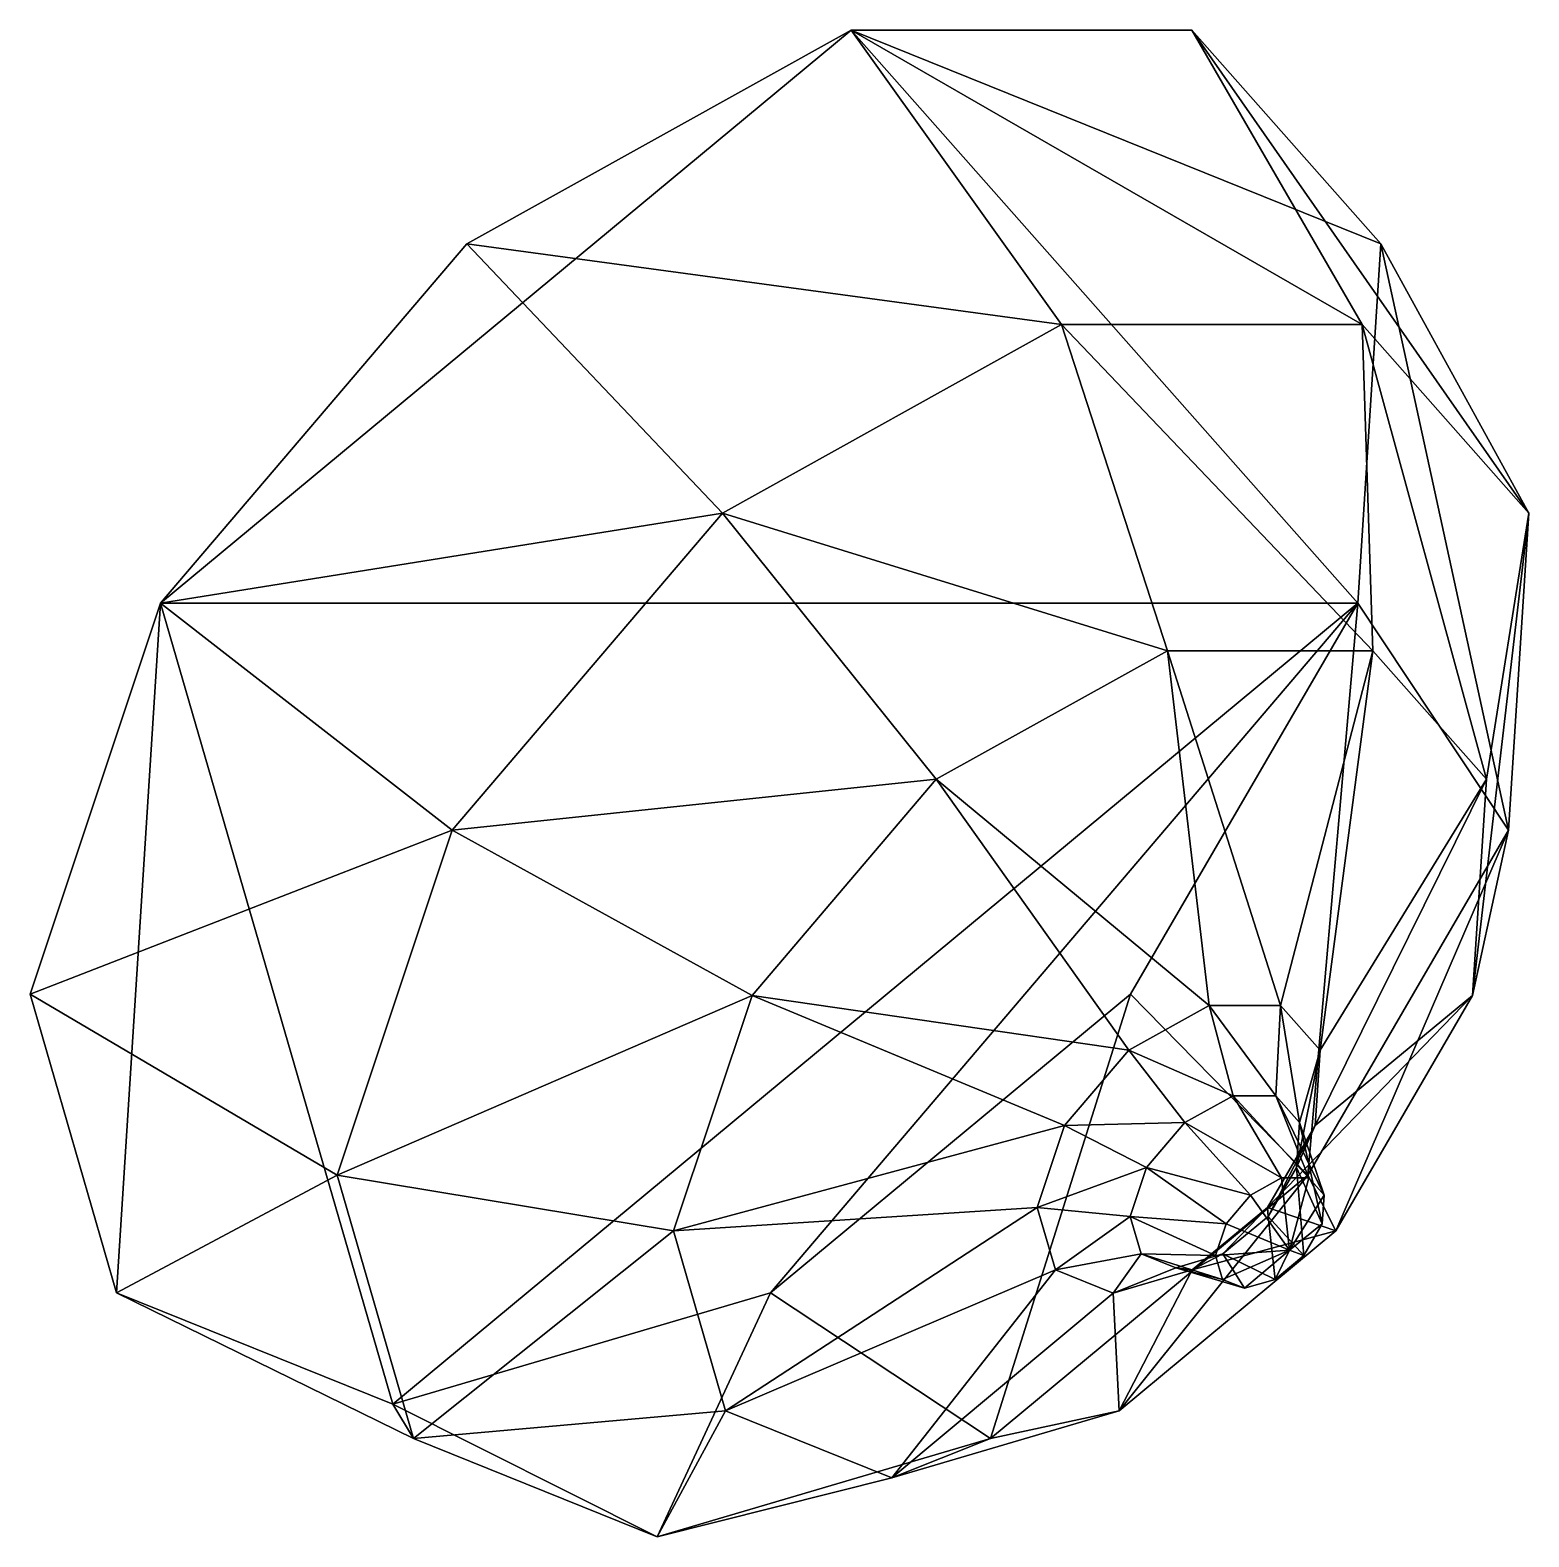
# Model space of a CAD drawing. Extents: x -72 to 72, y 0 to 145.
import ezdxf

# ---------------------------------------------------------------- set-up
doc = ezdxf.new("R2010")
doc.units = 0
doc.layers.add('lemonSliceGreen', color=250, linetype='CONTINUOUS')

msp = doc.modelspace()

# ---------------------------------------------------------------- meshes
at = {"layer": 'lemonSliceGreen'}
mesh = msp.add_polyface(dxfattribs=at)
corners = [(49.200639, 27.632796, -53.360498), (44.875713, 23.954705, -48.873851), (38.228001, 25.920994, -41.977562), (32.207316, 23.485156, -35.731746), (10.861408, 5.703727, -13.587653), (-11.749984, -0.000001, 9.869244), (-37.222072, 12.78356, 36.293803), (32.779543, 12.160237, 1.626841), (42.739471, 24.816287, -51.722228), (34.898445, 27.26386, -46.417054), (26.640296, 25.730429, -43.15458), (-5.147108, 12.160232, -34.932744), (-35.216711, 9.464526, -21.420318), (-63.821248, 23.511456, 0.827563), (20.379596, 9.464534, 32.172021), (42.070074, 27.127489, -54.484357), (33.85512, 30.866109, -50.722121), (24.895857, 31.753391, -50.352653), (-10.163414, 29.479856, -55.631518), (-42.570066, 34.853195, -51.762449), (-72.156163, 52.289124, -33.564777), (-0.803685, 23.511466, 61.57366), (43.080052, 30.15452, -56.283283), (35.429276, 35.584053, -53.525934), (27.527846, 39.641795, -55.04063), (-2.594869, 52.163742, -69.112259), (-31.475409, 68.105282, -71.523736), (-59.58054, 89.979856, -55.963894), (45.448743, 32.93632, -56.547858), (39.121128, 39.919777, -53.938303), (33.700625, 46.891128, -55.730111), (15.155568, 73.009916, -71.094929), (-5.455217, 98.663486, -74.430112), (-30.087051, 124.617112, -59.258226), (48.424106, 34.589686, -55.194083), (43.75854, 42.49672, -51.828302), (41.45438, 51.199778, -52.20219), (37.452258, 85.399865, -60.950042), (27.229283, 116.825792, -59.558822), (6.960331, 145.203808, -42.401847), (51.061482, 34.589686, -52.651771), (47.869166, 42.49672, -47.865844), (48.327349, 51.199779, -45.576957), (57.21616, 85.399868, -41.89853), (56.200995, 116.825796, -31.631395), (39.799322, 145.203813, -10.746536), (47.800559, 24.816288, -46.843566), (52.523524, 32.936321, -49.728088), (50.147911, 39.919779, -43.308979), (52.137413, 46.891131, -37.957877), (68.172374, 73.009924, -19.989112), (72.261603, 98.663498, 0.485407), (58.003776, 124.617125, 25.657368), (42.786678, 27.263862, -38.813152), (52.346045, 30.154522, -47.351283), (49.871291, 35.584055, -39.604481), (51.674903, 39.641799, -31.763954), (66.842381, 52.163752, -2.177874), (70.311979, 68.105298, 26.594727), (55.793906, 89.979873, 55.251882), (39.829427, 25.730431, -30.440851), (50.585391, 27.12749, -46.275975), (47.127129, 30.866111, -37.928502), (47.086663, 31.753395, -28.961715), (53.648443, 29.479866, 5.880242), (50.971114, 34.853209, 38.407041), (33.871332, 52.28914, 68.640959)]
mesh.append_faces([[corners[k] for k in face] for face in [(0, 8, 1), (8, 9, 2), (9, 10, 3), (10, 11, 4), (11, 12, 5), (12, 13, 6), (40, 41, 35), (0, 47, 40), (47, 48, 41), (48, 49, 42), (49, 50, 43), (50, 51, 44), (51, 52, 45), (0, 15, 8), (15, 16, 9), (16, 17, 10), (17, 18, 11), (18, 19, 12), (19, 20, 13), (41, 42, 36), (42, 43, 37), (0, 54, 47), (54, 55, 48), (55, 56, 49), (56, 57, 50), (57, 58, 51), (0, 22, 15), (22, 23, 16), (23, 24, 17), (24, 25, 18), (25, 26, 19), (26, 27, 20), (43, 44, 38), (58, 59, 52), (4, 5, 14), (0, 61, 54), (61, 62, 55), (62, 63, 56), (63, 64, 57), (0, 28, 22), (28, 29, 23), (29, 30, 24), (30, 31, 25), (31, 32, 26), (32, 33, 27), (44, 45, 39), (64, 65, 58), (65, 66, 59), (5, 6, 21), (0, 46, 61), (46, 53, 62), (53, 60, 63), (0, 34, 28), (34, 35, 29), (35, 36, 30), (36, 37, 31), (37, 38, 32), (38, 39, 33), (2, 3, 60), (60, 7, 64), (7, 14, 65), (14, 21, 66), (3, 4, 7), (0, 1, 46), (1, 2, 53), (0, 40, 34), (39, 45, 52), (27, 33, 39), (59, 6, 27), (13, 20, 27), (59, 66, 21), (8, 2, 1), (9, 3, 2), (10, 4, 3), (11, 5, 4), (12, 6, 5), (40, 35, 34), (47, 41, 40), (48, 42, 41), (49, 43, 42), (50, 44, 43), (51, 45, 44), (15, 9, 8), (16, 10, 9), (17, 11, 10), (18, 12, 11), (19, 13, 12), (41, 36, 35), (42, 37, 36), (54, 48, 47), (55, 49, 48), (56, 50, 49), (57, 51, 50), (22, 16, 15), (23, 17, 16), (24, 18, 17), (25, 19, 18), (26, 20, 19), (43, 38, 37), (58, 52, 51), (4, 14, 7), (61, 55, 54), (62, 56, 55), (63, 57, 56), (28, 23, 22), (29, 24, 23), (30, 25, 24), (31, 26, 25), (32, 27, 26), (44, 39, 38), (64, 58, 57), (65, 59, 58), (5, 21, 14), (46, 62, 61), (53, 63, 62), (34, 29, 28), (35, 30, 29), (36, 31, 30), (37, 32, 31), (38, 33, 32), (2, 60, 53), (60, 64, 63), (7, 65, 64), (14, 66, 65), (3, 7, 60), (1, 53, 46), (39, 52, 59), (59, 27, 39), (13, 27, 6), (59, 21, 6)]])

doc.saveas('drawing.dxf')
